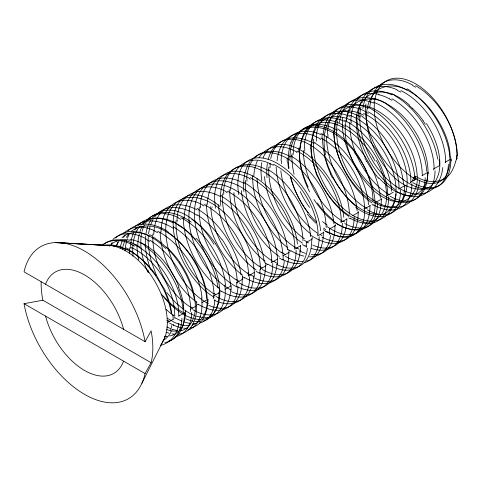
<?xml version="1.0" encoding="UTF-8"?>
<svg xmlns="http://www.w3.org/2000/svg" width="481" height="481" viewBox="0 0 481 481"><rect width="100%" height="100%" fill="white"/><g stroke="black" fill="none" stroke-linecap="round" stroke-linejoin="round"><path stroke-width="0.72" d="M351.118 123.28L351.16 121.002M184.866 314.983L184.83 312.59L178.764 316.089M136.538 245.653L136.562 244.901M131.024 248.551L131.036 248.088M356.686 117.815L356.643 120.388M177.381 221.332L177.411 220.599M182.906 218.146L182.924 217.701M200.553 207.954L200.619 206.626M206.072 204.768L206.121 203.728M229.245 191.39L229.329 189.755M223.725 194.577L223.827 192.659M246.891 181.199L247.048 178.698M252.417 178.012L252.543 175.793M125.012 250.787L125.186 248.424M148.31 235.606L148.112 241.234L148.539 247.769M356.072 120.028L356.409 116.655M125.27 247.649L126.689 240.374M148.479 233.91L150.012 226.485M122.336 249.212L122.535 248.124M120.1 248.292L120.316 247.156M122.757 247.042L125 240.079M120.545 246.031L122.288 240.253M170.424 331.066L171.771 325.493M455.603 161.79L456.355 159.451A7.486 4.323 60 0 1 456.427 159.283L456.445 159.241M455.543 161.989C454.773 164.592 453.878 167.172 452.615 169.583C446.164 184.145 427.14 184.127 415.572 176.184A3.902 2.351 -57.7 0 0 412.698 180.886L415.572 179.371L415.572 176.184M216.865 307.395L217.761 304.671M127.357 238.299L129.461 233.538M150.517 224.934L153.114 219.294M289.802 145.112L290.987 142.208M336.82 120.46L338.005 117.785M403.09 199.206L404.214 196.885M141.901 383.231L164.821 337.602M136.376 231.409L137.061 230.086M446.314 175.24C456.697 153.036 444.294 127.399 430.513 109.56C418.65 94.889 396.675 78.253 377.645 89.917C360.401 104.69 366.233 131.391 374.434 149.519C383.808 168.368 400.679 191.306 424.284 189.099M123.569 237.41L125.078 234.806M151.106 362.71L145.076 373.563A87.77 50.673 60 0 1 84.56 394.366A87.77 50.673 60 0 1 24.05 303.685L42.845 300.21L151.106 362.71A78.998 45.611 60 0 0 151.106 330.856L145.076 341.708L24.05 271.837A87.77 50.673 60 0 1 84.56 251.034A87.77 50.673 60 0 1 145.076 341.708M359.95 104.882L361.363 102.459M126.329 237.458L128.722 233.97M154.75 216.841C164.797 202.928 184.8 206.674 197.066 215.38M389.79 209.782C399.35 198.172 396.356 181.469 391.931 168.356C386.015 152.062 375.685 137.193 361.85 126.659C351.725 119.029 337.391 112.993 325.132 119.186C312.025 126.455 310.041 143.741 312.079 157.149M432.251 184.734L433.814 182.972M127.742 231.385C138.426 219.727 156.439 223.815 168.091 231.764M135.125 226.401C146.164 216.919 162.319 221.128 173.358 228.415M131.56 231.06C155.79 214.358 183.285 242.075 195.112 261.736C205.243 279.04 217.707 315.151 192.129 325.234M211.147 315.885L209.229 317.34A57.834 31.253 60.1 0 1 202.26 319.396M300.06 131.397L297.859 133.021A59.061 36.093 61.1 0 0 291.059 142.28M167.316 322.697L173.244 319.276M208.002 299.212L201.936 302.711C202.561 313.251 199.17 326.358 188.059 330.098M213.522 296.019L219.583 292.52M231.169 285.834L225.108 289.334C226.515 302.02 219.366 318.56 204.533 317.688M236.694 282.642L242.755 279.142M248.28 275.956L254.341 272.456C252.609 247.21 238.438 223.527 218.753 208.02C206.98 198.815 188.516 192.039 175.727 203.018C162.825 215.542 164.544 235.924 169.108 251.731C175.523 272.21 188.059 291.937 206.932 302.928M300.685 245.701L294.619 249.2L294.468 246.735M306.205 242.514L312.265 239.009L312.181 237.416M323.851 232.323L317.791 235.822L317.682 233.946M329.377 229.136L335.437 225.631L335.389 224.615M347.023 218.945L340.963 222.444L340.897 221.146M352.549 215.759L358.61 212.259L358.592 211.814M370.196 205.567L364.129 209.067L364.099 208.345M375.715 202.381L381.788 199.002M393.368 192.19L387.295 195.569M398.887 189.003L404.954 185.504L404.972 186.207M416.534 178.812L410.473 182.311L410.491 182.744M422.059 175.625L428.12 172.126L428.156 173.394M439.706 165.434L433.646 168.933L433.676 169.931M445.232 162.247L451.292 158.748L451.334 160.588M146.945 220.713L144.607 222.036A58.237 35.636 60.8 0 0 140.951 225.078M394.624 207.034L396.657 206A56.006 30.321 59.3 0 0 403.144 199.272M351.437 235.979L354.196 234.53A59.674 32.299 59.3 0 0 359.83 228.902M437.494 182.702L439.598 181.752A56.445 30.55 59.4 0 0 446.368 175.3M116.606 241.161L114.231 242.202A54.876 32.197 63 0 0 111.075 244.462M180.826 330.82C191.282 328.295 195.526 316.498 195.31 306.782C195.226 290.891 188.762 275.619 179.924 262.656M379.599 215.043L381.938 214.556M178.679 334.127C192.135 332.864 197.426 317.634 196.416 305.898L190.35 309.397L190.392 311.52M178.457 331.253L172.018 331.036M189.712 325.655L183.159 325.372M345.659 110.943L348.491 110.931M363.949 222.258L366.546 222.348M107.371 245.394L55.303 242.604L111.436 245.689L60.81 242.773M406.192 195.376L408.742 195.557M174.705 334.205L171.921 333.862M203.168 317.622L196.05 316.125M127.387 239.869L130.333 240.272M177.663 330.712L172.366 329.317M378.733 94.799L379.106 94.889M170.659 330.766L166.48 329.515M181.776 325.084L174.627 322.541L167.286 318.2M169.053 333.213L166.119 332.251M121.266 247.601L127.435 249.807L126.575 249.435C138.696 255.11 148.509 264.724 156.259 275.487M194.577 315.596L189.73 313.359L184.836 310.371M170.388 328.565L166.859 326.9M360.564 113.775L363.684 115.181M178.583 218.218L180.832 219.342M173.322 221.525L175.312 222.529M202.285 205.092L204.004 205.964M197.018 208.405L198.485 209.151M225.98 191.973L227.176 192.586M220.719 195.292L221.651 195.773M208.52 303.764L207.461 303.216M249.681 178.86L250.348 179.209M236.965 287.073C218.47 277.086 206.024 258.375 199.026 238.991C193.542 222.529 190.735 201.184 203.565 187.253C216.246 175.138 235.69 182.071 247.715 191.654C267.244 207.173 281.319 230.754 283.032 255.892L289.099 252.387L288.967 250.21M244.414 182.185L244.823 182.395M231.211 290.139C212.746 280.038 200.33 261.297 193.392 241.859C187.981 225.421 185.257 204.076 198.202 190.29C211.021 178.295 230.435 185.395 242.442 195.039C261.826 210.57 275.811 234.043 277.513 259.079L271.446 262.578A58.634 32.401 57.7 0 0 271.296 259.548M319.859 139.075L320.785 139.574M296.687 152.453L297.09 152.663M291.167 155.64L291.823 155.994M366.203 112.32L368.187 113.42M360.678 115.506L362.921 116.757M343.031 125.697L344.492 126.497M337.506 128.884L339.225 129.828M314.34 142.262L315.524 142.905M327.711 232.521L325.649 231.283M24.05 303.685L145.076 373.563M321.951 235.576L320.13 234.475M350.396 218.861L348.821 217.905M344.637 221.915L343.302 221.098M373.088 205.201L371.993 204.527M176.737 224.122L179.972 226.076M367.328 208.249L366.474 207.72M395.773 191.528L395.166 191.149M389.965 194.546L389.64 194.342M221.386 291.486L219.564 290.284M198.214 304.864L196.873 303.986M192.689 308.05L191.119 307.016M175.042 318.242L174.194 317.694M169.516 321.428L168.44 320.725M215.861 294.673L213.811 293.314M323.479 229.665L324.681 230.525A57.293 31.457 62 0 0 329.208 233.171M183.94 309.746L175.096 302.182L166.817 292.526M409.313 105.598L412.247 108.279M166.21 247.006L169.162 249.789M192.508 236.321L195.454 239.418M362.644 143.368C350.342 128.758 325.108 113.011 307.966 129.022C293.212 146.952 300.234 173.142 309.608 191.955M376.01 175.312L378.589 178.325M307.341 214.009L310.053 217.31M354.257 152.393L356.962 155.856M165.109 290.145L160.732 283.285L156.896 275.998M423.009 120.767L425.384 124.236M313.973 199.531C324.302 215.097 342.316 234.74 363.017 228.132C382.834 216.348 374.134 187.41 366.227 170.857M372.931 157.233L375.12 160.973M364.838 157.948L366.793 161.658M330.567 174.14L332.407 177.97M155.952 273.966L156.572 275.324M155.646 273.286L151.136 260.816L148.611 248.443M164.863 290.35L168.031 298.07L170.34 305.736L171.753 313.167M147.841 269.901L148.9 272.643M316.041 173.082L317.55 177.068M178.475 287.193L179.894 290.969M324.212 154.485L325.078 158.405M183.459 305.7L183.796 309.181M212.211 207.275L212.193 206.92M456.818 155.555L456.842 158.916L456.95 155.477A58.514 33.784 60 0 0 415.572 83.814A58.514 33.784 60 0 0 374.2 107.702A58.514 33.784 60 0 0 415.572 179.371M415.644 85.726A58.634 35.155 57.5 0 1 457.281 155.808M105.026 245.508A58.514 33.784 60 0 1 155.646 282.708A58.514 33.784 60 0 1 160.973 344.456M123.575 361.147A58.514 33.784 60 0 1 84.56 370.478A58.514 33.784 60 0 1 45.551 316.101M45.551 284.253A58.514 33.784 60 0 1 84.56 274.922A58.514 33.784 60 0 1 123.575 329.293M42.845 300.21A78.998 45.611 60 0 1 41.132 281.758M113.498 246.2A55.718 34.055 59 0 1 121.651 247.162M131.241 247.499A54.792 33.135 57.9 0 1 174.741 316.149M173.731 324.573A54.792 33.135 57.9 0 1 173.497 325.523M172.174 329.509A54.792 33.135 57.9 0 1 163.095 340.524M109.187 246.29A54.876 32.197 63 0 1 110.107 245.34M116.594 241.131A55.892 34.241 59.4 0 1 127.363 239.778M130.117 239.436A54.996 33.429 58.3 0 1 179.004 287.169M180.068 290.981A56.079 31.457 57.2 0 1 183.61 305.766M185.534 310.215A55.201 30.375 57.9 0 1 169.522 335.985M167.141 336.261A55.201 30.375 57.9 0 1 164.664 336.267M116.534 245.569A55.495 32.269 63.1 0 1 119.336 240.728M122 237.728A55.495 32.269 63.1 0 1 165.608 248.527M169.228 249.639A56.536 33.237 57 0 1 180.044 262.56M133.015 256.181A57.119 34.007 62.7 0 1 135.913 232.966M137.121 230.152A58.237 35.636 60.8 0 1 140.013 226.094M146.933 220.689A57.191 35.059 59.7 0 1 176.755 223.623M179.99 225.914A58.357 34.866 57.4 0 1 192.58 236.177M196.146 238.263A57.528 33.676 56.9 0 1 218.025 304.906M216.943 307.479A58.73 31.854 59 0 1 211.165 315.909M200.986 319.474A57.834 31.253 60.1 0 1 194.258 318.741M192.857 318.38A57.834 31.253 60.1 0 1 161.315 293.993M150.613 269.498A58.363 34.295 63 0 1 145.647 235.967M145.947 233.736A58.363 34.295 63 0 1 147.775 226.449M148.322 225.012A58.363 34.295 63 0 1 151.088 219.781M151.924 218.621A58.363 34.295 63 0 1 213.883 244.336M191.745 219.258A58.61 34.007 56.9 0 1 215.272 243.35M215.326 243.53A58.634 32.329 57.8 0 1 230.435 285.425M437.451 182.612A55.549 30.044 60.5 0 1 413.69 177.345M172.721 314.087A58.634 32.335 57.8 0 1 173.166 319.234M178.878 323.292A58.634 35.372 57.8 0 1 160.347 345.37M103.643 244.174A58.634 35.372 57.8 0 1 140.157 247.216M128.986 249.922A58.634 32.546 57.5 0 1 171.302 313.498M125.92 247.841A58.634 35.347 57.8 0 1 128.968 249.338M103.036 245.569A58.634 35.474 58 0 1 125.962 249.182M102.122 245.322A58.634 35.378 62.2 0 1 131.169 244.047M131.181 244.432A58.634 35.426 57.9 0 1 134.494 246.038M134.458 244.691A58.634 35.287 57.7 0 1 178.746 310.834M178.379 310.684A58.634 32.467 57.6 0 1 178.848 316.137M181.95 318.23A58.634 32.275 57.9 0 1 164.899 342.562M144.348 245.605A58.634 32.413 57.7 0 1 183.345 311.796M140.554 242.665A58.634 35.197 57.6 0 1 144.39 244.883M112.831 239.4A58.634 35.54 61.9 0 1 146.092 238.81M146.08 239.34A58.634 35.311 57.7 0 1 149.663 241.39M149.729 240.157A58.634 35.125 57.5 0 1 190.62 309.542M195.977 301.31A58.634 32.329 57.8 0 1 196.344 305.862M152.158 236.526A58.634 32.522 57.6 0 1 194.552 300.697M149.615 234.698A58.634 35.335 57.8 0 1 152.14 235.955M111.442 243.861A58.634 35.468 58 0 1 112.199 242.538M115.789 237.957A58.634 35.468 58 0 1 149.645 236.045M184.451 314.694A58.634 32.251 62.1 0 1 168.723 340.987M191.745 312.434A58.634 32.197 58 0 1 175.3 336.706M166.083 336.682A58.634 32.197 58 0 1 164.676 336.393M116.492 245.953A58.634 35.372 62.2 0 1 117.929 241.991M123.569 233.507A58.634 35.372 62.2 0 1 154.87 230.898M154.876 231.295A58.634 35.414 57.9 0 1 157.666 232.666M157.624 231.307A58.634 35.275 57.7 0 1 201.99 298.058M201.617 297.901A58.634 32.449 57.6 0 1 202.008 302.753M168.055 232.299A58.634 32.353 57.8 0 1 206.692 298.503M207.954 299.182A58.634 32.227 58 0 1 207.99 302.134M173.449 226.84A58.634 35.113 57.5 0 1 214.021 296.29M213.564 296.043A58.634 32.299 57.9 0 1 213.6 298.731M219.222 288.534A58.634 32.323 57.8 0 1 219.522 292.484M219.011 292.171A58.634 32.095 61.8 0 1 202.91 321.092M200.391 321.53A58.634 32.095 61.8 0 1 194.943 321.452M193.512 321.23A58.634 32.095 61.8 0 1 186.021 318.885M175.325 222.859A58.634 32.51 57.6 0 1 218.049 288.005M130.616 247.859A58.634 35.438 57.9 0 1 133.91 231.896M134.848 230.056A58.634 35.438 57.9 0 1 136.454 227.525M138.281 225.276A58.634 35.438 57.9 0 1 173.334 222.95M168.41 321.2A58.634 35.245 62.4 0 1 166.871 320.238M129.69 253.673A58.634 35.245 62.4 0 1 129.72 247.763M207.618 301.87A58.634 32.263 62.1 0 1 190.266 327.976M187.686 328.282A58.634 32.263 62.1 0 1 183.58 328.138M182.149 327.928A58.634 32.263 62.1 0 1 169.571 323.04M214.881 299.615A58.634 32.173 58.1 0 1 199.302 323.148M195.551 323.707A58.634 32.173 58.1 0 1 192.917 323.719M190.193 323.448A58.634 32.173 58.1 0 1 184.632 322.12M181.92 321.128A58.634 32.173 58.1 0 1 175.024 317.676M174.272 316.089A58.634 32.401 62.3 0 1 166.125 309.361M138.684 259.788A58.634 32.401 62.3 0 1 136.983 245.923M137.813 245.581A58.634 35.384 62.2 0 1 139.249 234.097M139.821 232.089A58.634 35.384 62.2 0 1 141.961 226.804M143.44 224.23A58.634 35.384 62.2 0 1 145.142 221.897M147.054 219.823A58.634 35.384 62.2 0 1 178.577 217.767M180.784 217.725A58.634 35.221 57.6 0 1 225.451 285.383M224.849 285.125A58.634 32.437 57.7 0 1 225.174 289.37M185.708 313.834A58.634 35.167 57.5 0 1 163.209 295.995M147.841 272.12A58.634 35.167 57.5 0 1 141.685 233.081M142.087 231.355A58.634 35.167 57.5 0 1 144.396 225.126M145.4 223.304A58.634 35.167 57.5 0 1 148.713 218.993M149.741 218.001A58.634 35.167 57.5 0 1 191.228 222.144M197.114 214.797A58.634 35.089 57.4 0 1 221.464 239.243M221.819 239.087A58.634 33.874 56.9 0 1 237.295 282.978M236.742 282.672A58.634 32.293 57.9 0 1 236.766 285.906M231.114 285.798A58.634 32.215 58 0 1 231.139 289.297M238.017 286.79A58.634 32.155 58.1 0 1 198.196 304.281M196.97 302.375A58.634 32.419 62.3 0 1 160.167 231.938M161.009 232.215A58.634 35.378 62.2 0 1 202.285 204.635M203.968 204.515A58.634 35.269 57.7 0 1 248.461 272.511M248.07 272.336A58.634 32.419 57.7 0 1 248.328 275.986M249.585 276.761A58.634 32.275 57.9 0 1 214.213 300.204M242.466 275.757A58.634 32.335 57.8 0 1 242.707 279.112M242.202 278.806A58.634 32.107 61.8 0 1 208.7 305.291M198.497 209.728A58.634 32.48 57.6 0 1 241.041 275.108M153.806 234.343A58.634 35.426 57.9 0 1 154.485 227.02M154.828 225.306A58.634 35.426 57.9 0 1 197.018 209.836M191.083 307.497A58.634 35.269 62.3 0 1 152.796 237.764M152.826 235.822A58.634 35.269 62.3 0 1 152.916 233.916M230.784 289.045A58.634 32.257 62.1 0 1 192.737 309.632M214.171 297.276A58.634 32.167 61.9 0 1 173.268 220.07A58.634 32.167 61.9 0 1 220.021 206.547M220.881 200.757A58.634 35.071 57.4 0 1 260.395 269.552M259.932 273.094A58.634 32.299 57.9 0 0 259.926 269.306L265.927 265.765A58.634 32.323 57.8 0 0 265.698 262.969M254.275 272.414A58.634 32.197 58 0 1 254.281 276.467M260.936 273.809A58.634 32.137 58.1 0 1 221.374 291.149M219.679 288.66A58.634 32.431 62.3 0 1 183.357 218.428M184.193 218.398A58.634 35.39 62.2 0 1 225.986 191.516M227.134 191.107A58.634 35.275 57.7 0 1 271.687 259.722M272.763 263.39A58.634 32.263 57.9 0 1 236.911 286.586M265.392 265.44A58.634 32.125 61.9 0 1 231.379 291.684M221.669 196.326A58.634 32.467 57.6 0 1 264.285 262.301M177.008 220.376A58.634 35.414 57.9 0 1 220.701 196.729M213.774 293.795A58.634 35.263 62.3 0 1 176.112 220.551M253.734 276.076A58.634 32.209 62 0 1 215.921 296.434M283.105 255.928A58.634 32.293 57.9 0 1 283.087 260.263M277.441 259.037A58.634 32.185 58 0 1 277.423 263.63M284.277 261.141A58.634 32.125 58.1 0 1 244.534 277.477M244.552 278.06A58.634 32.323 62.2 0 1 242.256 276.521M242.382 274.958A58.634 32.461 62.4 0 1 206.547 205.062M207.377 204.431A58.634 35.414 62.1 0 1 249.687 178.403M250.306 177.717A58.634 35.263 57.7 0 1 294.901 246.945M296.116 250.132A58.634 32.215 58 0 1 259.578 272.703M288.81 252.212A58.634 32.137 61.9 0 1 254.022 277.808M244.841 182.93A58.634 32.431 57.7 0 1 287.5 249.495M200.222 206.397A58.634 35.396 57.9 0 1 244.39 183.622M236.454 280.08A58.634 35.275 62.3 0 1 199.29 207.179M239.033 281.349A58.634 32.395 62.3 0 1 236.49 279.647M277.092 263.378A58.634 32.263 62.1 0 1 239.075 282.84M259.644 273.37A58.634 32.197 62 0 1 256.139 271.338M256.181 269.979A58.634 32.359 62.2 0 1 218.236 204.617M220.761 205.435A58.634 35.149 62.5 0 1 258.369 168.999A58.634 35.149 62.5 0 1 302.97 240.915M306.283 242.556A58.634 32.287 57.9 0 1 306.235 247.438M215.62 208.225A58.634 32.347 57.8 0 1 249.23 174.326A58.634 32.347 57.8 0 1 297.432 244.095M300.601 245.653A58.634 32.167 58.1 0 1 300.553 250.787M250.601 275.21A58.634 35.071 62.6 0 1 210.78 206.596M253.902 276.581A58.634 32.299 62.1 0 1 250.619 274.681M307.395 248.31A58.634 32.107 58.2 0 1 267.707 264.081M267.725 264.67A58.634 32.323 62.2 0 1 264.941 262.788M265.085 261.231A58.634 32.48 62.4 0 1 229.738 191.691M230.567 190.47A58.634 35.426 62.1 0 1 273.4 165.296M273.473 164.31A58.634 35.269 57.7 0 1 318.115 234.157M319.137 236.652A58.634 32.257 57.9 0 1 304.251 262.794M300.559 263.504A58.634 32.257 57.9 0 1 282.287 259.313M311.772 238.702A58.634 32.161 61.9 0 1 276.725 264.454M268.139 169.607A58.634 32.419 57.7 0 1 310.738 236.694M223.437 192.43A58.634 35.378 57.8 0 1 267.953 170.472M259.133 266.354A58.634 35.269 62.3 0 1 222.487 193.819M262.205 267.977A58.634 32.413 62.3 0 1 259.175 265.933M300.234 250.547A58.634 32.269 62.1 0 1 262.247 269.438M282.335 259.752A58.634 32.209 62 0 1 279.311 257.978M279.353 256.565A58.634 32.347 62.2 0 1 241.372 190.62M243.873 191.522A58.634 35.167 62.5 0 1 250.18 161.682M251.058 160.57A58.634 35.167 62.5 0 1 296.777 165.602A58.634 35.167 62.5 0 1 326.178 227.555M329.461 229.184A58.634 32.281 57.9 0 1 329.371 234.59M238.774 194.595A58.634 32.341 57.8 0 1 272.517 160.985A58.634 32.341 57.8 0 1 320.617 230.718M323.37 232.022A58.634 32.263 62.1 0 1 306.656 261.045M302.777 261.514A58.634 32.263 62.1 0 1 285.431 256.349M273.773 261.814A58.634 35.089 62.6 0 1 233.928 192.574M276.581 262.927A58.634 32.287 62.1 0 1 273.785 261.285M330.507 235.462A58.634 32.095 58.2 0 1 309.295 256.83M303.806 256.102A58.634 32.095 58.2 0 1 290.879 250.679M290.897 251.28A58.634 32.323 62.2 0 1 287.626 249.044M287.752 247.769A58.634 32.51 62.4 0 1 252.699 178.186M253.77 176.521A58.634 35.438 62.1 0 1 257.347 160.925M259 157.846A58.634 35.438 62.1 0 1 296.699 151.972M297.054 151.13A58.634 35.251 57.6 0 1 341.318 221.362M342.334 223.292A58.634 32.263 57.9 0 1 311.369 248.418M306.475 246.41A58.634 32.263 57.9 0 1 304.984 245.671M334.962 225.336A58.634 32.167 61.9 0 1 311.357 254.629M305.525 253.373A58.634 32.167 61.9 0 1 299.398 250.817M291.829 156.511A58.634 32.401 57.7 0 1 333.958 223.881M246.657 178.463A58.634 35.384 57.8 0 1 252.856 159.951M254.744 157.792A58.634 35.384 57.8 0 1 291.125 157.065M281.788 252.868A58.634 35.221 62.4 0 1 245.52 180.351M285.371 254.617A58.634 32.437 62.3 0 1 281.854 252.218M305.026 246.116A58.634 32.221 62 0 1 302.483 244.607M302.525 243.182A58.634 32.359 62.2 0 1 264.502 176.623M266.991 177.549A58.634 35.185 62.5 0 1 267.382 163.444M268.151 159.698A58.634 35.185 62.5 0 1 312.921 146.723A58.634 35.185 62.5 0 1 349.386 214.189M354.208 216.799A58.634 32.287 57.9 0 1 310.335 234.908M261.862 180.622A58.634 32.341 57.8 0 1 261.814 162.536M263.143 157.852A58.634 32.341 57.8 0 1 306.788 154.136A58.634 32.341 57.8 0 1 343.813 217.352M346.807 218.807A58.634 32.449 62.4 0 1 312.782 245.1M308.592 242.923A58.634 32.449 62.4 0 1 304.443 240.235M296.945 248.418A58.634 35.113 62.5 0 1 257.082 178.565M299.272 249.278A58.634 32.299 62.1 0 1 296.957 247.901M310.498 233.766A58.634 32.522 62.4 0 1 276.16 167.027M277.104 160.78A58.634 35.462 62 0 1 319.871 138.57M320.773 138.035A58.634 35.233 57.6 0 1 364.52 208.568M364.622 209.361A58.634 32.281 57.9 0 1 359.926 229.016M358.189 211.995A58.634 32.197 62 0 1 322.066 237.157M315.524 143.428A58.634 32.389 57.7 0 1 357.179 211.075M269.883 164.502A58.634 35.372 57.8 0 1 269.991 163.281M270.719 158.586A58.634 35.372 57.8 0 1 314.297 143.681M270.021 167.797A58.634 35.408 62.1 0 1 270.226 164.712M304.491 238.883A58.634 35.281 62.3 0 1 268.855 167.081M320.809 133.604A58.634 32.335 57.8 0 1 368.5 204.665M369.997 205.447A58.634 32.467 62.4 0 1 327.104 226.497M281.126 160.852A58.634 35.54 58.1 0 1 320.851 134.518M281.547 163.672A58.634 35.311 62.3 0 1 281.589 161.099M317.274 233.014A58.634 35.125 62.5 0 1 280.838 170.755M360.089 229.233A58.634 31.74 59.3 0 1 327.663 231.752M325.709 229.599A58.634 32.413 62.3 0 1 323.563 228.084M316.763 222.306A58.634 32.413 62.3 0 1 290.344 176.743M288.606 168.687A58.634 32.413 62.3 0 1 287.885 162.74M287.241 162.416A58.634 35.197 62.4 0 1 287.235 157.984M289.935 159.337A58.634 35.372 62.2 0 1 330.772 129.93A58.634 35.372 62.2 0 1 373.034 201.034M377.393 203.427A58.634 32.281 57.9 0 1 333.02 221.164M339.219 130.357A58.634 32.365 57.8 0 1 380.381 198.124M293.121 150.547A58.634 35.378 57.8 0 1 337.47 130.273M293.188 154.419A58.634 35.42 62.1 0 1 293.452 150.751M327.17 225.138A58.634 35.281 62.3 0 1 322.583 221.567M309.59 207.431A58.634 35.281 62.3 0 1 300.204 191.546M294.089 174.302A58.634 35.281 62.3 0 1 292.045 153.716M333.201 220.021A58.634 32.546 62.5 0 1 317.436 203.018M308.123 187.049A58.634 32.546 62.5 0 1 299.302 151.593M298.803 151.287A58.634 35.341 62.2 0 1 299.032 147.901M300.168 148.599A58.634 35.48 62 0 1 343.043 125.174M344.492 124.946A58.634 35.215 57.6 0 1 387.71 195.773M388.714 196.567A58.634 32.257 57.9 0 1 350.36 218.356M344.504 120.448A58.634 32.341 57.8 0 1 391.702 191.306M396.007 193.945A58.634 35.275 62.3 0 1 350.084 213.672A58.634 35.275 62.3 0 1 313.672 139.249M304.311 147.481A58.634 35.528 58.1 0 1 344.534 121.362M304.744 151.244A58.634 35.299 62.3 0 1 304.774 147.733M343.284 221.621A58.634 35.155 62.5 0 1 303.403 150.529M381.343 198.743A58.634 32.209 62 0 1 344.739 223.545M348.863 216.39A58.634 32.365 62.2 0 1 310.792 148.623M310.377 148.407A58.634 35.215 62.4 0 1 310.389 144.595M311.526 145.214A58.634 35.36 62.2 0 1 349.693 116.306M349.537 115.242A58.634 35.468 58 0 1 399.08 189.105M400.589 190.067A58.634 32.287 57.9 0 1 355.73 207.437M362.914 117.286A58.634 32.371 57.8 0 1 403.577 184.764M316.185 136.472A58.634 35.426 57.9 0 1 360.63 117.045M316.342 141.035A58.634 35.438 62.1 0 1 316.678 136.79M355.916 206.283A58.634 32.564 62.5 0 1 322.492 138.227M321.987 137.915A58.634 35.335 62.2 0 1 322.276 133.952M323.184 134.53A58.634 35.498 62 0 1 366.209 112.019M368.205 111.851A58.634 35.203 57.6 0 1 410.9 182.546M368.199 107.305A58.634 32.335 57.8 0 1 414.881 177.934M419.6 180.874A58.634 35.45 62.1 0 1 371.079 198.479A58.634 35.45 62.1 0 1 337.62 121.02M327.501 134.115A58.634 35.51 58.1 0 1 368.218 108.219M327.91 137.253A58.634 35.311 62.3 0 1 327.952 134.355M366.456 208.225A58.634 35.167 62.5 0 1 326.587 136.532M404.539 185.931A58.634 32.221 62 0 1 367.412 209.89M411.892 183.628A58.634 32.245 57.9 0 1 373.058 204.69M372.041 202.982A58.634 32.359 62.2 0 1 333.946 134.638M333.525 134.409A58.634 35.233 62.4 0 1 333.555 131.217M334.704 131.836A58.634 35.372 62.2 0 1 373.394 103.132M373.244 102.062A58.634 35.456 57.9 0 1 422.27 175.733M425.21 177.742A58.634 32.281 57.9 0 1 380.08 193.031A58.634 32.281 57.9 0 1 342.719 117.827M386.61 104.227A58.634 32.359 57.8 0 1 426.755 171.386M383.85 102.176A58.634 35.239 57.6 0 1 386.622 103.746M373.761 98.262A58.634 35.366 57.8 0 1 383.85 102.309M339.49 122.559A58.628 35.678 58.4 0 1 373.617 98.972M346.368 120.563A58.634 35.51 61.9 0 1 378.649 94.312M379.076 94.745A58.634 35.606 58.3 0 1 389.369 98.761M389.369 98.9A58.634 35.311 57.7 0 1 391.895 100.307M391.925 98.791A58.634 35.173 57.5 0 1 434.09 169.174M439.099 159.644A58.634 32.335 57.8 0 1 439.622 165.386M442.803 167.52A58.634 35.468 62 0 1 393.975 184.878A58.634 35.468 62 0 1 360.912 107.071M395.454 96.104A58.634 32.564 57.5 0 1 437.674 159.073M391.853 93.777A58.634 35.335 57.8 0 1 395.436 95.509M350.896 120.863A58.634 35.498 58 0 1 391.901 94.853M389.628 194.823A58.634 35.203 62.4 0 1 349.753 122.511M427.729 173.112A58.634 32.239 62 0 1 390.079 196.218M435.052 170.821A58.634 32.221 58 0 1 395.749 191.017M395.208 189.592A58.634 32.371 62.2 0 1 357.106 120.641M358.038 118.542A58.634 35.42 62.1 0 1 397.084 89.761M397.114 90.344A58.634 35.438 57.9 0 1 400.956 92.184M400.907 90.59A58.634 35.275 57.7 0 1 445.683 162.494M448.4 164.382A58.634 32.281 57.9 0 1 402.964 179.425A58.634 32.281 57.9 0 1 365.993 103.854M410.299 91.168A58.634 32.365 57.8 0 1 449.957 158.027M407.022 88.811A58.634 35.221 57.6 0 1 410.317 90.693M362.866 108.694A58.634 35.366 57.8 0 1 406.986 90.091M369.829 106.758A58.634 35.528 61.9 0 1 412.56 84.987M412.542 85.51A58.634 35.311 57.7 0 1 415.59 87.235M450.907 160.305A58.634 32.275 62.1 0 1 412.866 182.648M456.487 159.277A1.738 1.004 60 0 1 456.788 158.826M351.401 235.906A58.466 31.608 60.3 0 1 329.16 232.666M315.783 223.124A59.319 32.985 62.5 0 1 310.125 217.147M308.117 212.812A58.159 33.045 63 0 1 290.825 177.459M288.985 168.2A58.159 33.045 63 0 1 290.163 145.46M300.138 131.517A57.834 35.462 59.9 0 1 354.617 151.96M357.082 155.742A58.736 34.019 56.9 0 1 366.384 170.815M362.734 143.224A57.69 33.718 56.9 0 1 373.07 157.155M376.334 160.528A56.554 32.299 56.9 0 1 377.621 218.392L375.697 219.739A57.395 31.018 60.2 0 1 366.516 222.27M363.702 221.416A56.277 30.592 61.3 0 1 318.145 176.936M316.203 173.064A57.239 33.682 63 0 1 312.235 157.203M389.814 209.818A56.662 30.628 59.7 0 1 381.92 214.52M379.389 214.508A55.501 30.069 60.8 0 1 332.942 177.693M330.718 174.086A56.385 32.888 63.1 0 1 325.234 158.429M325.511 154.738A55.315 32.955 62.7 0 1 345.592 110.75M348.466 110.846A56.241 34.283 58.6 0 1 360.552 113.636M363.576 113.438A55.153 33.183 57.7 0 1 404.148 196.819M394.408 206.577A54.966 29.72 60.4 0 1 349.531 178.21A54.966 29.72 60.4 0 1 336.027 119.619M338.071 117.851A55.736 34.079 61 0 1 344.757 109.44C360.281 98.539 380.02 110.095 391.504 121.699C405.405 135.81 415.554 154.479 417.093 174.441C419.143 187.325 410.714 204.353 395.622 201.653C377.699 198.503 364.869 183.171 356.18 168.224C347.258 151.659 341.149 131.006 348.448 112.734C353.806 98.389 372.222 95.647 384.415 102.657C402.964 111.869 416.245 129.563 423.551 148.605C428.613 162.704 432.245 183.574 417.791 193.398A55.7 30.105 60.2 0 1 408.712 195.472M406.066 194.943A54.581 29.696 61.3 0 1 378.818 177.772M376.088 175.168A55.706 31.608 63 0 1 366.919 161.574M365.422 157.666A54.636 31.722 63.1 0 1 356.535 120.322M356.523 116.733A55.682 33.778 61.8 0 1 360.01 104.948M361.778 102.928A54.78 33.532 60.8 0 1 409.481 105.099M412.313 108.129A55.826 32.87 57 0 1 423.13 120.665M426.437 123.563A54.87 31.584 56.9 0 1 433.892 183.069M432.269 184.77A55.952 30.237 59.8 0 1 424.266 189.051"/></g></svg>
